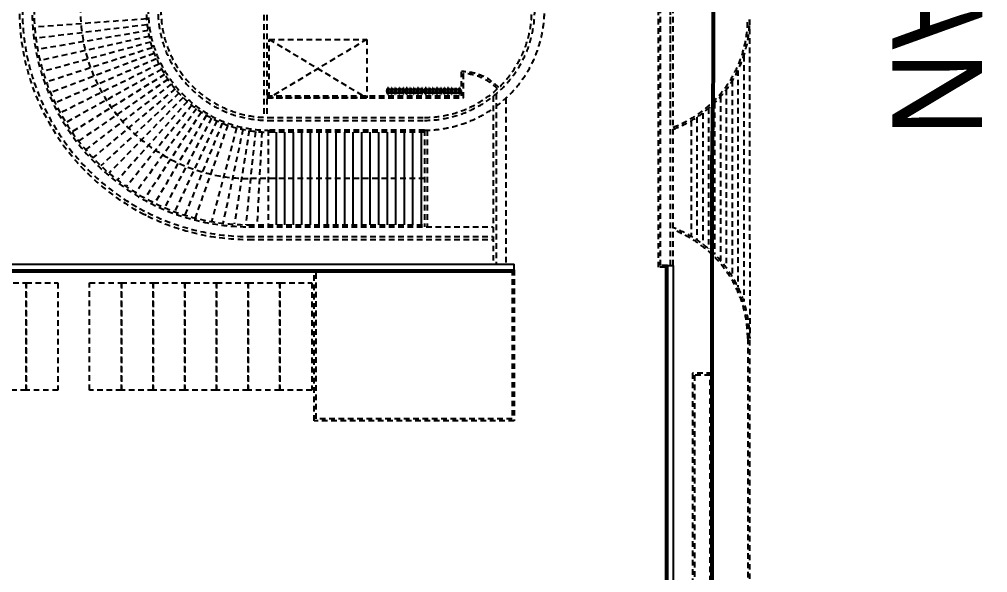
# Model space of a CAD drawing. Header units: millimetres. Extents: x -65167 to 413267, y -17142 to 66587.
# Drawn here: x 393812 to 395757, y 4453 to 5564 of the extents above; entities that cross this region are included whole.
import ezdxf
from ezdxf.enums import TextEntityAlignment as Align

# ---------------------------------------------------------------- set-up
doc = ezdxf.new("R2010")
doc.units = ezdxf.units.MM
doc.header["$LTSCALE"] = 75
doc.header["$MEASUREMENT"] = 0
doc.header["$PDSIZE"] = -10
doc.linetypes.add('-HID', pattern=[2.5, 1.5, -1])
doc.layers.get('0').update_dxf_attribs({"linetype": 'CONTINUOUS'})
for name, color, linetype in [('ELE2', 3, 'CONTINUOUS'), ('ELE9', 9, 'CONTINUOUS'), ('LAND-3', 9, 'CONTINUOUS'), ('TEXT', 3, 'CONTINUOUS'), ('트렌치', 9, 'CONTINUOUS')]:
    doc.layers.add(name, color=color, linetype=linetype)
doc.styles.add('나눔바른고딕', font='NanumBarunGothic.ttf')

# ---------------------------------------------------------------- blocks, each defined once
blk = doc.blocks.new('weee')
at = {"layer": 'ELE9', "linetype": '-HID', "ltscale": 0.1}
h = blk.add_hatch(dxfattribs=at)
h.set_pattern_fill('ANSI31', color=253, scale=137.2, angle=135)
h.set_pattern_definition([(180, (-711231.703, 39957.688), (-1e-15, -17.15), [])])
h.paths.add_polyline_path([(-5151, 48502.5), (-5151, 48816.1), (-5337.2, 48816.1), (-5337.2, 48502.5)])
at = {"layer": 'ELE2', "color": 253, "ltscale": 0.1}
for points in [[(-5069.6, 49304.1), (-5069.6, 49315.9), (-1925.8, 49315.9)], [(-5069.6, 49304.1), (-1925.8, 49304.1)], [(-1874.8, 47236.8), (-5072.1, 47236.8), (-5072.1, 48996.4)], [(-1874.8, 47248.5), (-5060.3, 47248.5), (-5060.3, 48996.4), (-5072.1, 48996.4)]]:
    blk.add_lwpolyline(points, dxfattribs=at)
at = {"layer": 'ELE9', "color": 253, "linetype": '-HID', "ltscale": 0.1}
for p, q in [((-5069.6, 49290.4), (-5582.2, 49290.4)), ((-5147.1, 48463.3), (-5147.1, 48954.2)), ((-5423.7, 48887), (-5423.7, 48888.5)), ((-5423.7, 48888.5), (-5416.2, 48888.5)), ((-5423.7, 48885.4), (-5423.7, 48886.5)), ((-5423.3, 48885.4), (-5423.3, 48886.5)), ((-5423.1, 48885.4), (-5423.1, 48886.5)), ((-5422.7, 48887), (-5422.7, 48887.5)), ((-5422.7, 48887.5), (-5417.2, 48887.5)), ((-5422.7, 48885.4), (-5422.7, 48886.5)), ((-5417.2, 48887), (-5417.2, 48887.5)), ((-5417.2, 48885.4), (-5417.2, 48886.5)), ((-5416.8, 48885.4), (-5416.8, 48886.5)), ((-5416.6, 48885.4), (-5416.6, 48886.5)), ((-5416.2, 48887), (-5416.2, 48888.5)), ((-5416.2, 48885.4), (-5416.2, 48886.5)), ((-5409.7, 48499.5), (-5409.7, 48890.5)), ((-5423.7, 48879.5), (-5423.7, 48884.9)), ((-5423.7, 48877.9), (-5423.7, 48879.1)), ((-5423.7, 48872), (-5423.7, 48877.5)), ((-5423.7, 48870.4), (-5423.7, 48871.6)), ((-5423.7, 48864.5), (-5423.7, 48870)), ((-5423.3, 48877.9), (-5423.3, 48879.1)), ((-5423.3, 48870.4), (-5423.3, 48871.6)), ((-5423.1, 48877.9), (-5423.1, 48879.1)), ((-5423.1, 48870.4), (-5423.1, 48871.6)), ((-5422.7, 48879.5), (-5422.7, 48884.9)), ((-5422.7, 48877.9), (-5422.7, 48879.1)), ((-5422.7, 48872), (-5422.7, 48877.5)), ((-5422.7, 48870.4), (-5422.7, 48871.6)), ((-5422.7, 48864.5), (-5422.7, 48870)), ((-5417.2, 48879.5), (-5417.2, 48884.9)), ((-5417.2, 48877.9), (-5417.2, 48879.1)), ((-5417.2, 48872), (-5417.2, 48877.5)), ((-5417.2, 48870.4), (-5417.2, 48871.6)), ((-5417.2, 48864.5), (-5417.2, 48870)), ((-5416.8, 48877.9), (-5416.8, 48879.1)), ((-5416.8, 48870.4), (-5416.8, 48871.6)), ((-5416.6, 48877.9), (-5416.6, 48879.1)), ((-5416.6, 48870.4), (-5416.6, 48871.6)), ((-5416.2, 48879.5), (-5416.2, 48884.9)), ((-5416.2, 48877.9), (-5416.2, 48879.1)), ((-5416.2, 48872), (-5416.2, 48877.5)), ((-5416.2, 48870.4), (-5416.2, 48871.6)), ((-5416.2, 48864.5), (-5416.2, 48870)), ((-5423.7, 48857), (-5423.7, 48862.5)), ((-5423.7, 48855.4), (-5423.7, 48856.6)), ((-5423.7, 48855), (-5423.7, 48853.5)), ((-5423.7, 48853.5), (-5416.2, 48853.5)), ((-5423.7, 48849.6), (-5423.7, 48851.1)), ((-5423.7, 48851.1), (-5416.2, 48851.1)), ((-5423.7, 48848), (-5423.7, 48849.1)), ((-5423.7, 48842.1), (-5423.7, 48847.5)), ((-5423.3, 48862.9), (-5423.3, 48864.1)), ((-5423.3, 48855.4), (-5423.3, 48856.6)), ((-5423.3, 48848), (-5423.3, 48849.1)), ((-5423.1, 48862.9), (-5423.1, 48864.1)), ((-5423.1, 48855.4), (-5423.1, 48856.6)), ((-5423.1, 48848), (-5423.1, 48849.1)), ((-5422.7, 48857), (-5422.7, 48862.5)), ((-5422.7, 48855.4), (-5422.7, 48856.6)), ((-5422.7, 48855), (-5422.7, 48854.5)), ((-5422.7, 48854.5), (-5417.2, 48854.5)), ((-5422.7, 48849.6), (-5422.7, 48850.1)), ((-5422.7, 48850.1), (-5417.2, 48850.1)), ((-5422.7, 48848), (-5422.7, 48849.1)), ((-5422.7, 48842.1), (-5422.7, 48847.5)), ((-5417.2, 48862.9), (-5417.2, 48864.1)), ((-5417.2, 48857), (-5417.2, 48862.5)), ((-5417.2, 48855.4), (-5417.2, 48856.6)), ((-5417.2, 48855), (-5417.2, 48854.5)), ((-5417.2, 48849.6), (-5417.2, 48850.1)), ((-5417.2, 48848), (-5417.2, 48849.1)), ((-5417.2, 48842.1), (-5417.2, 48847.5)), ((-5416.8, 48862.9), (-5416.8, 48864.1)), ((-5416.8, 48855.4), (-5416.8, 48856.6)), ((-5416.8, 48848), (-5416.8, 48849.1)), ((-5416.6, 48862.9), (-5416.6, 48864.1)), ((-5416.6, 48855.4), (-5416.6, 48856.6)), ((-5416.6, 48848), (-5416.6, 48849.1)), ((-5416.2, 48862.9), (-5416.2, 48864.1)), ((-5416.2, 48857), (-5416.2, 48862.5)), ((-5416.2, 48855.4), (-5416.2, 48856.6)), ((-5416.2, 48855), (-5416.2, 48853.5)), ((-5416.2, 48849.6), (-5416.2, 48851.1)), ((-5416.2, 48848), (-5416.2, 48849.1)), ((-5416.2, 48842.1), (-5416.2, 48847.5)), ((-5423.7, 48840.5), (-5423.7, 48841.6)), ((-5423.7, 48834.6), (-5423.7, 48840)), ((-5423.7, 48833), (-5423.7, 48834.2)), ((-5423.7, 48827.1), (-5423.7, 48832.5)), ((-5423.3, 48840.5), (-5423.3, 48841.6)), ((-5423.3, 48833), (-5423.3, 48834.2)), ((-5423.1, 48840.5), (-5423.1, 48841.6)), ((-5423.1, 48833), (-5423.1, 48834.2)), ((-5422.7, 48840.5), (-5422.7, 48841.6)), ((-5422.7, 48834.6), (-5422.7, 48840)), ((-5422.7, 48833), (-5422.7, 48834.2)), ((-5422.7, 48827.1), (-5422.7, 48832.5)), ((-5417.2, 48840.5), (-5417.2, 48841.6)), ((-5417.2, 48834.6), (-5417.2, 48840)), ((-5417.2, 48833), (-5417.2, 48834.2)), ((-5417.2, 48827.1), (-5417.2, 48832.5)), ((-5416.8, 48840.5), (-5416.8, 48841.6)), ((-5416.8, 48833), (-5416.8, 48834.2)), ((-5416.6, 48840.5), (-5416.6, 48841.6)), ((-5416.6, 48833), (-5416.6, 48834.2)), ((-5416.2, 48840.5), (-5416.2, 48841.6)), ((-5416.2, 48834.6), (-5416.2, 48840)), ((-5416.2, 48833), (-5416.2, 48834.2)), ((-5416.2, 48827.1), (-5416.2, 48832.5)), ((-5423.7, 48819.6), (-5423.7, 48825)), ((-5423.7, 48818), (-5423.7, 48819.2)), ((-5423.7, 48817.6), (-5423.7, 48816)), ((-5423.7, 48816), (-5416.2, 48816)), ((-5423.7, 48811.4), (-5423.7, 48812.9)), ((-5423.7, 48812.9), (-5416.2, 48812.9)), ((-5423.7, 48809.8), (-5423.7, 48810.9)), ((-5423.7, 48803.9), (-5423.7, 48809.3)), ((-5423.3, 48825.5), (-5423.3, 48826.7)), ((-5423.3, 48818), (-5423.3, 48819.2)), ((-5423.3, 48809.8), (-5423.3, 48810.9)), ((-5423.1, 48825.5), (-5423.1, 48826.7)), ((-5423.1, 48818), (-5423.1, 48819.2)), ((-5423.1, 48809.8), (-5423.1, 48810.9)), ((-5422.7, 48819.6), (-5422.7, 48825)), ((-5422.7, 48818), (-5422.7, 48819.2)), ((-5422.7, 48817.6), (-5422.7, 48817)), ((-5422.7, 48817), (-5417.2, 48817)), ((-5422.7, 48811.4), (-5422.7, 48811.9)), ((-5422.7, 48811.9), (-5417.2, 48811.9)), ((-5422.7, 48809.8), (-5422.7, 48810.9)), ((-5422.7, 48803.9), (-5422.7, 48809.3)), ((-5417.2, 48825.5), (-5417.2, 48826.7)), ((-5417.2, 48819.6), (-5417.2, 48825)), ((-5417.2, 48818), (-5417.2, 48819.2)), ((-5417.2, 48817.6), (-5417.2, 48817)), ((-5417.2, 48811.4), (-5417.2, 48811.9)), ((-5417.2, 48809.8), (-5417.2, 48810.9)), ((-5417.2, 48803.9), (-5417.2, 48809.3)), ((-5416.8, 48825.5), (-5416.8, 48826.7)), ((-5416.8, 48818), (-5416.8, 48819.2)), ((-5416.8, 48809.8), (-5416.8, 48810.9)), ((-5416.6, 48825.5), (-5416.6, 48826.7)), ((-5416.6, 48818), (-5416.6, 48819.2)), ((-5416.6, 48809.8), (-5416.6, 48810.9)), ((-5416.2, 48825.5), (-5416.2, 48826.7)), ((-5416.2, 48819.6), (-5416.2, 48825)), ((-5416.2, 48818), (-5416.2, 48819.2)), ((-5416.2, 48817.6), (-5416.2, 48816)), ((-5416.2, 48811.4), (-5416.2, 48812.9)), ((-5416.2, 48809.8), (-5416.2, 48810.9)), ((-5416.2, 48803.9), (-5416.2, 48809.3)), ((-5341.1, 48816.1), (-5341.1, 48502.5)), ((-5337.2, 48816.1), (-5337.2, 48502.5)), ((-5151, 48463.3), (-5151, 48816.1)), ((-5423.7, 48802.3), (-5423.7, 48803.4)), ((-5423.7, 48796.4), (-5423.7, 48801.8)), ((-5423.7, 48794.8), (-5423.7, 48796)), ((-5423.7, 48788.9), (-5423.7, 48794.3)), ((-5423.3, 48802.3), (-5423.3, 48803.4)), ((-5423.3, 48794.8), (-5423.3, 48796)), ((-5423.1, 48802.3), (-5423.1, 48803.4)), ((-5423.1, 48794.8), (-5423.1, 48796)), ((-5422.7, 48802.3), (-5422.7, 48803.4)), ((-5422.7, 48796.4), (-5422.7, 48801.8)), ((-5422.7, 48794.8), (-5422.7, 48796)), ((-5422.7, 48788.9), (-5422.7, 48794.3)), ((-5417.2, 48802.3), (-5417.2, 48803.4)), ((-5417.2, 48796.4), (-5417.2, 48801.8)), ((-5417.2, 48794.8), (-5417.2, 48796)), ((-5417.2, 48788.9), (-5417.2, 48794.3)), ((-5416.8, 48802.3), (-5416.8, 48803.4)), ((-5416.8, 48794.8), (-5416.8, 48796)), ((-5416.6, 48802.3), (-5416.6, 48803.4)), ((-5416.6, 48794.8), (-5416.6, 48796)), ((-5416.2, 48802.3), (-5416.2, 48803.4)), ((-5416.2, 48796.4), (-5416.2, 48801.8)), ((-5416.2, 48794.8), (-5416.2, 48796)), ((-5416.2, 48788.9), (-5416.2, 48794.3)), ((-5423.7, 48781.4), (-5423.7, 48786.8)), ((-5423.7, 48779.8), (-5423.7, 48781)), ((-5423.7, 48779.4), (-5423.7, 48777.8)), ((-5423.7, 48777.8), (-5416.2, 48777.8)), ((-5423.7, 48773.9), (-5423.7, 48775.4)), ((-5423.7, 48775.4), (-5416.2, 48775.4)), ((-5423.7, 48772.3), (-5423.7, 48773.5)), ((-5423.7, 48766.5), (-5423.7, 48771.9)), ((-5423.3, 48787.3), (-5423.3, 48788.5)), ((-5423.3, 48779.8), (-5423.3, 48781)), ((-5423.3, 48772.3), (-5423.3, 48773.5)), ((-5423.1, 48787.3), (-5423.1, 48788.5)), ((-5423.1, 48779.8), (-5423.1, 48781)), ((-5423.1, 48772.3), (-5423.1, 48773.5)), ((-5422.7, 48781.4), (-5422.7, 48786.8)), ((-5422.7, 48779.8), (-5422.7, 48781)), ((-5422.7, 48779.4), (-5422.7, 48778.8)), ((-5422.7, 48778.8), (-5417.2, 48778.8)), ((-5422.7, 48773.9), (-5422.7, 48774.5)), ((-5422.7, 48774.5), (-5417.2, 48774.5)), ((-5422.7, 48772.3), (-5422.7, 48773.5)), ((-5422.7, 48766.5), (-5422.7, 48771.9)), ((-5417.2, 48787.3), (-5417.2, 48788.5)), ((-5417.2, 48781.4), (-5417.2, 48786.8)), ((-5417.2, 48779.8), (-5417.2, 48781)), ((-5417.2, 48779.4), (-5417.2, 48778.8)), ((-5417.2, 48773.9), (-5417.2, 48774.5)), ((-5417.2, 48772.3), (-5417.2, 48773.5)), ((-5417.2, 48766.5), (-5417.2, 48771.9)), ((-5416.8, 48787.3), (-5416.8, 48788.5)), ((-5416.8, 48779.8), (-5416.8, 48781)), ((-5416.8, 48772.3), (-5416.8, 48773.5)), ((-5416.6, 48787.3), (-5416.6, 48788.5)), ((-5416.6, 48779.8), (-5416.6, 48781)), ((-5416.6, 48772.3), (-5416.6, 48773.5)), ((-5416.2, 48787.3), (-5416.2, 48788.5)), ((-5416.2, 48781.4), (-5416.2, 48786.8)), ((-5416.2, 48779.8), (-5416.2, 48781)), ((-5416.2, 48779.4), (-5416.2, 48777.8)), ((-5416.2, 48773.9), (-5416.2, 48775.4)), ((-5416.2, 48772.3), (-5416.2, 48773.5)), ((-5416.2, 48766.5), (-5416.2, 48771.9)), ((-5423.7, 48764.8), (-5423.7, 48766)), ((-5423.7, 48759), (-5423.7, 48764.4)), ((-5423.7, 48757.4), (-5423.7, 48758.5)), ((-5423.7, 48751.5), (-5423.7, 48756.9)), ((-5423.3, 48764.8), (-5423.3, 48766)), ((-5423.3, 48757.3), (-5423.3, 48758.5)), ((-5423.3, 48749.9), (-5423.3, 48751)), ((-5423.1, 48764.8), (-5423.1, 48766)), ((-5423.1, 48757.3), (-5423.1, 48758.5)), ((-5423.1, 48749.9), (-5423.1, 48751)), ((-5422.7, 48764.8), (-5422.7, 48766)), ((-5422.7, 48759), (-5422.7, 48764.4)), ((-5422.7, 48757.4), (-5422.7, 48758.5)), ((-5422.7, 48751.5), (-5422.7, 48756.9)), ((-5417.2, 48764.8), (-5417.2, 48766)), ((-5417.2, 48759), (-5417.2, 48764.4)), ((-5417.2, 48757.4), (-5417.2, 48758.5)), ((-5417.2, 48751.5), (-5417.2, 48756.9)), ((-5417.2, 48749.9), (-5417.2, 48751)), ((-5416.8, 48764.8), (-5416.8, 48766)), ((-5416.8, 48757.3), (-5416.8, 48758.5)), ((-5416.8, 48749.9), (-5416.8, 48751)), ((-5416.6, 48764.8), (-5416.6, 48766)), ((-5416.6, 48757.3), (-5416.6, 48758.5)), ((-5416.6, 48749.9), (-5416.6, 48751)), ((-5416.2, 48764.8), (-5416.2, 48766)), ((-5416.2, 48759), (-5416.2, 48764.4)), ((-5416.2, 48757.4), (-5416.2, 48758.5)), ((-5416.2, 48751.5), (-5416.2, 48756.9)), ((-5416.2, 48749.9), (-5416.2, 48751)), ((-5423.7, 48744), (-5423.7, 48749.4)), ((-5423.7, 48742.4), (-5423.7, 48743.5)), ((-5423.7, 48741.9), (-5423.7, 48740.4)), ((-5423.7, 48740.4), (-5416.2, 48740.4)), ((-5423.3, 48742.4), (-5423.3, 48743.5)), ((-5423.1, 48742.4), (-5423.1, 48743.5)), ((-5422.7, 48744), (-5422.7, 48749.4)), ((-5422.7, 48742.4), (-5422.7, 48743.5)), ((-5422.7, 48741.9), (-5422.7, 48741.4)), ((-5422.7, 48741.4), (-5417.2, 48741.4)), ((-5417.2, 48744), (-5417.2, 48749.4)), ((-5417.2, 48742.4), (-5417.2, 48743.5)), ((-5417.2, 48741.9), (-5417.2, 48741.4)), ((-5416.8, 48742.4), (-5416.8, 48743.5)), ((-5416.6, 48742.4), (-5416.6, 48743.5)), ((-5416.2, 48744), (-5416.2, 48749.4)), ((-5416.2, 48742.4), (-5416.2, 48743.5)), ((-5416.2, 48741.9), (-5416.2, 48740.4))]:
    blk.add_line(p, q, dxfattribs=at)
for points in [[(-5563.5, 49469.2), (-4922.7, 49469.3)], [(-5490.2, 49457.5), (-4996.7, 49457.5)], [(-5461.1, 49445.7), (-5026, 49445.7)], [(-5439.7, 49434), (-5047.5, 49434)], [(-5422.5, 49422.2), (-5064.8, 49422.2)], [(-5408, 49410.5), (-5079.4, 49410.5)], [(-5395.6, 49398.7), (-5091.9, 49398.7)], [(-5384.9, 49386.9), (-5102.7, 49386.9)], [(-5375.4, 49375.2), (-5112.3, 49375.2)], [(-5367.2, 49363.4), (-5120.6, 49363.4)], [(-5359.9, 49351.6), (-5128, 49351.7)], [(-5069.6, 49310), (-5582.2, 49310)], [(-5065.7, 49300.2), (-5065.7, 49286.5), (-5582.2, 49286.5)], [(-5069.6, 49304.1), (-5069.6, 49290.4)], [(-5060.3, 48996.4), (-4757.5, 48996.4), (-4757.5, 48594.6), (-5057.9, 48594.6)], [(-5060.3, 48992.5), (-4761.4, 48992.5), (-4761.4, 48598.5), (-5057.9, 48598.5)], [(-5405.2, 48979.7), (-5072.1, 48979.7)], [(-5414, 48960.1), (-5072.1, 48960.1)], [(-5409.1, 48954.2), (-5072.1, 48954.2)], [(-5409.7, 48890.5), (-5458.7, 48890.5)], [(-5405.8, 48894.5), (-5454.7, 48894.5)], [(-5405.8, 48499.5), (-5405.8, 48894.5)], [(-5341.1, 48821.9), (-5147.1, 48821.9)], [(-5341.1, 48816.1), (-5147.1, 48816.1)], [(-5523.4, 48504.4), (-5405.8, 48700.4)], [(-5523.4, 48700.4), (-5405.8, 48504.4)], [(-5797.8, 48499.5), (-5366.6, 48499.5)], [(-5341.1, 48502.5), (-5147.1, 48502.5)], [(-5797.8, 48493.6), (-5366.8, 48493.6)], [(-5337.5, 48489.6), (-5151, 48479.9)], [(-5340.2, 48464.1), (-5152, 48434.3)], [(-5338.5, 48476.8), (-5151, 48457.1)], [(-5345.5, 48439), (-5157.5, 48388.7)], [(-5342.5, 48451.5), (-5154.1, 48411.5)], [(-5351.1, 48421.1), (-5164.7, 48355.5)], [(-5355.3, 48410.1), (-5170.5, 48334.9)], [(-5365.2, 48388.6), (-5185.5, 48294.2)], [(-5360, 48399.2), (-5177.5, 48314.4)], [(-5377.2, 48368.2), (-5204.6, 48255.1)], [(-5371, 48378.2), (-5194.5, 48274.4)], [(-5391.2, 48349), (-5227.7, 48217.8)], [(-5384, 48358.4), (-5215.6, 48236.1)], [(-5415.3, 48323), (-5269.5, 48166.3)], [(-5406.9, 48331.3), (-5254.7, 48182.8)], [(-5398.8, 48340), (-5240.7, 48199.9)], [(-5433.4, 48307.8), (-5301.9, 48135.6)], [(-5424.2, 48315.2), (-5285.3, 48150.5)], [(-5463.1, 48288.3), (-5356.2, 48096)], [(-5452.9, 48294.3), (-5337.4, 48108.3)], [(-5443, 48300.8), (-5319.2, 48121.5)], [(-5517.8, 48266.1), (-5459, 48050)], [(-5506.5, 48269.4), (-5437.5, 48057.1)], [(-5495.3, 48273.4), (-5416.4, 48065.2)], [(-5484.3, 48277.8), (-5395.7, 48074.4)], [(-5473.6, 48282.8), (-5375.7, 48084.7)], [(-5564.4, 48258.1), (-5548.1, 48033.4)], [(-5552.7, 48259.2), (-5525.5, 48035.8)], [(-5540.9, 48260.9), (-5503.1, 48039.4)], [(-5529.3, 48263.2), (-5480.9, 48044.1)]]:
    blk.add_lwpolyline(points, dxfattribs=at)
for points in [[(-5563.5, 49469.2), (-5563.5, 49469.2, -0.313556), (-5343.1, 49315.9)], [(-5563.5, 49465.3, -0.311828), (-5347.2, 49315.9, -0.311828)], [(-5069.6, 49315.9), (-5582.2, 49315.9, 0.414214), (-6042.8, 48855.3), (-6042.8, 48463.3, 1), (-5121.6, 48463.3), (-5121.6, 48954.2)], [(-5366.6, 49310), (-5582.2, 49310, 0.414214), (-6036.9, 48855.3), (-6036.9, 48463.3, 1), (-5127.5, 48463.3), (-5127.5, 48954.2)], [(-5244.1, 48816.1), (-5244.1, 48463.3, -1), (-5920.3, 48463.3), (-5920.3, 48835.7, -0.414214), (-5582.2, 49173.8)], [(-5803.7, 48502.5, 1), (-5360.7, 48502.5), (-5360.7, 48816.1, 1), (-5803.7, 48816.1), (-5803.7, 48502.5)], [(-5797.8, 48502.5, 1), (-5366.6, 48502.5), (-5366.6, 48816.1, 1), (-5797.8, 48816.1), (-5797.8, 48502.5)], [(-5458.7, 48890.5, -0.204235), (-5426.8, 48965.5, -0.204235)], [(-5454.7, 48894.5, -0.193955), (-5424.1, 48962.6, -0.193955)], [(-5422.8, 48887, 0.259476), (-5423.2, 48887.2, 0.259476), (-5423.5, 48887, 1)], [(-5423.5, 48886.5, 0.179535), (-5423.3, 48886.4, 1)], [(-5423.1, 48886.4, 0.179535), (-5422.8, 48886.5, 0.259476)], [(-5417.1, 48887, -0.259476), (-5416.7, 48887.2, -0.259476), (-5416.4, 48887, -1)], [(-5416.8, 48886.4, -0.179535), (-5417.1, 48886.5, -0.259476)], [(-5416.4, 48886.5, -0.179535), (-5416.6, 48886.4, -1)], [(-5423.3, 48885.6, 0.179535), (-5423.5, 48885.4, 1)], [(-5423.5, 48884.9, 0.556415), (-5422.8, 48884.9, 1)], [(-5422.8, 48879.5, 0.259476), (-5423.2, 48879.7, 0.259476), (-5423.5, 48879.5, 1)], [(-5423.5, 48879.1, 0.179535), (-5423.3, 48878.9, 1)], [(-5423.3, 48878.1, 0.179535), (-5423.5, 48877.9, 1)], [(-5423.5, 48877.5, 0.556415), (-5422.8, 48877.5, 1)], [(-5422.8, 48872, 0.259476), (-5423.2, 48872.2, 0.259476), (-5423.5, 48872, 1)], [(-5423.5, 48871.6, 0.179535), (-5423.3, 48871.4, 1)], [(-5423.3, 48870.6, 0.179535), (-5423.5, 48870.4, 1)], [(-5423.5, 48870, 0.556415), (-5422.8, 48870, 1)], [(-5422.8, 48885.4, 0.179535), (-5423.1, 48885.6, 0.259476)], [(-5423.1, 48878.9, 0.179535), (-5422.8, 48879.1, 0.259476)], [(-5422.8, 48877.9, 0.179535), (-5423.1, 48878.1, 0.259476)], [(-5423.1, 48871.4, 0.179535), (-5422.8, 48871.6, 0.259476)], [(-5422.8, 48870.4, 0.179535), (-5423.1, 48870.6, 0.259476)], [(-5417.1, 48885.4, -0.179535), (-5416.8, 48885.6, -0.259476)], [(-5416.4, 48884.9, -0.556415), (-5417.1, 48884.9, -1)], [(-5417.1, 48879.5, -0.259476), (-5416.7, 48879.7, -0.259476), (-5416.4, 48879.5, -1)], [(-5416.8, 48878.9, -0.179535), (-5417.1, 48879.1, -0.259476)], [(-5417.1, 48877.9, -0.179535), (-5416.8, 48878.1, -0.259476)], [(-5416.4, 48877.5, -0.556415), (-5417.1, 48877.5, -1)], [(-5417.1, 48872, -0.259476), (-5416.7, 48872.2, -0.259476), (-5416.4, 48872, -1)], [(-5416.8, 48871.4, -0.179535), (-5417.1, 48871.6, -0.259476)], [(-5417.1, 48870.4, -0.179535), (-5416.8, 48870.6, -0.259476)], [(-5416.4, 48870, -0.556415), (-5417.1, 48870, -1)], [(-5416.6, 48885.6, -0.179535), (-5416.4, 48885.4, -1)], [(-5416.4, 48879.1, -0.179535), (-5416.6, 48878.9, -1)], [(-5416.6, 48878.1, -0.179535), (-5416.4, 48877.9, -1)], [(-5416.4, 48871.6, -0.179535), (-5416.6, 48871.4, -1)], [(-5416.6, 48870.6, -0.179535), (-5416.4, 48870.4, -1)], [(-5422.8, 48864.5, 0.259476), (-5423.2, 48864.7, 0.259476), (-5423.5, 48864.5, 1)], [(-5423.5, 48864.1, 0.179535), (-5423.3, 48863.9, 1)], [(-5423.3, 48863.1, 0.179535), (-5423.5, 48862.9, 1)], [(-5423.5, 48862.5, 0.556415), (-5422.8, 48862.5, 1)], [(-5422.8, 48857, 0.259476), (-5423.2, 48857.2, 0.259476), (-5423.5, 48857, 1)], [(-5423.5, 48856.6, 0.179535), (-5423.3, 48856.4, 1)], [(-5423.3, 48855.6, 0.179535), (-5423.5, 48855.4, 1)], [(-5423.5, 48855, 0.556415), (-5422.8, 48855, 1)], [(-5422.8, 48849.6, 0.259476), (-5423.2, 48849.7, 0.259476), (-5423.5, 48849.6, 1)], [(-5423.5, 48849.1, 0.179535), (-5423.3, 48848.9, 1)], [(-5423.3, 48848.1, 0.179535), (-5423.5, 48848, 1)], [(-5423.5, 48847.5, 0.556415), (-5422.8, 48847.5, 1)], [(-5423.1, 48863.9, 0.179535), (-5422.8, 48864.1, 0.259476)], [(-5422.8, 48862.9, 0.179535), (-5423.1, 48863.1, 0.259476)], [(-5423.1, 48856.4, 0.179535), (-5422.8, 48856.6, 0.259476)], [(-5422.8, 48855.4, 0.179535), (-5423.1, 48855.6, 0.259476)], [(-5423.1, 48848.9, 0.179535), (-5422.8, 48849.1, 0.259476)], [(-5422.8, 48848, 0.179535), (-5423.1, 48848.1, 0.259476)], [(-5417.1, 48864.5, -0.259476), (-5416.7, 48864.7, -0.259476), (-5416.4, 48864.5, -1)], [(-5416.8, 48863.9, -0.179535), (-5417.1, 48864.1, -0.259476)], [(-5417.1, 48862.9, -0.179535), (-5416.8, 48863.1, -0.259476)], [(-5416.4, 48862.5, -0.556415), (-5417.1, 48862.5, -1)], [(-5417.1, 48857, -0.259476), (-5416.7, 48857.2, -0.259476), (-5416.4, 48857, -1)], [(-5416.8, 48856.4, -0.179535), (-5417.1, 48856.6, -0.259476)], [(-5417.1, 48855.4, -0.179535), (-5416.8, 48855.6, -0.259476)], [(-5416.4, 48855, -0.556415), (-5417.1, 48855, -1)], [(-5417.1, 48849.6, -0.259476), (-5416.7, 48849.7, -0.259476), (-5416.4, 48849.6, -1)], [(-5416.8, 48848.9, -0.179535), (-5417.1, 48849.1, -0.259476)], [(-5417.1, 48848, -0.179535), (-5416.8, 48848.1, -0.259476)], [(-5416.4, 48847.5, -0.556415), (-5417.1, 48847.5, -1)], [(-5416.4, 48864.1, -0.179535), (-5416.6, 48863.9, -1)], [(-5416.6, 48863.1, -0.179535), (-5416.4, 48862.9, -1)], [(-5416.4, 48856.6, -0.179535), (-5416.6, 48856.4, -1)], [(-5416.6, 48855.6, -0.179535), (-5416.4, 48855.4, -1)], [(-5416.4, 48849.1, -0.179535), (-5416.6, 48848.9, -1)], [(-5416.6, 48848.1, -0.179535), (-5416.4, 48848, -1)], [(-5422.8, 48842.1, 0.259476), (-5423.2, 48842.3, 0.259476), (-5423.5, 48842.1, 1)], [(-5423.5, 48841.6, 0.179535), (-5423.3, 48841.5, 1)], [(-5423.3, 48840.6, 0.179535), (-5423.5, 48840.5, 1)], [(-5423.5, 48840, 0.556415), (-5422.8, 48840, 1)], [(-5422.8, 48834.6, 0.259476), (-5423.2, 48834.8, 0.259476), (-5423.5, 48834.6, 1)], [(-5423.5, 48834.1, 0.179535), (-5423.3, 48834, 1)], [(-5423.3, 48833.2, 0.179535), (-5423.5, 48833, 1)], [(-5423.5, 48832.5, 0.556415), (-5422.8, 48832.5, 1)], [(-5423.1, 48841.5, 0.179535), (-5422.8, 48841.6, 0.259476)], [(-5422.8, 48840.5, 0.179535), (-5423.1, 48840.6, 0.259476)], [(-5423.1, 48834, 0.179535), (-5422.8, 48834.1, 0.259476)], [(-5422.8, 48833, 0.179535), (-5423.1, 48833.2, 0.259476)], [(-5417.1, 48842.1, -0.259476), (-5416.7, 48842.3, -0.259476), (-5416.4, 48842.1, -1)], [(-5416.8, 48841.5, -0.179535), (-5417.1, 48841.6, -0.259476)], [(-5417.1, 48840.5, -0.179535), (-5416.8, 48840.6, -0.259476)], [(-5416.4, 48840, -0.556415), (-5417.1, 48840, -1)], [(-5417.1, 48834.6, -0.259476), (-5416.7, 48834.8, -0.259476), (-5416.4, 48834.6, -1)], [(-5416.8, 48834, -0.179535), (-5417.1, 48834.1, -0.259476)], [(-5417.1, 48833, -0.179535), (-5416.8, 48833.2, -0.259476)], [(-5416.4, 48832.5, -0.556415), (-5417.1, 48832.5, -1)], [(-5416.4, 48841.6, -0.179535), (-5416.6, 48841.5, -1)], [(-5416.6, 48840.6, -0.179535), (-5416.4, 48840.5, -1)], [(-5416.4, 48834.1, -0.179535), (-5416.6, 48834, -1)], [(-5416.6, 48833.2, -0.179535), (-5416.4, 48833, -1)], [(-5422.8, 48827.1, 0.259476), (-5423.2, 48827.3, 0.259476), (-5423.5, 48827.1, 1)], [(-5423.5, 48826.6, 0.179535), (-5423.3, 48826.5, 1)], [(-5423.3, 48825.7, 0.179535), (-5423.5, 48825.5, 1)], [(-5423.5, 48825, 0.556415), (-5422.8, 48825, 1)], [(-5422.8, 48819.6, 0.259476), (-5423.2, 48819.8, 0.259476), (-5423.5, 48819.6, 1)], [(-5423.5, 48819.2, 0.179535), (-5423.3, 48819, 1)], [(-5423.3, 48818.2, 0.179535), (-5423.5, 48818, 1)], [(-5423.5, 48817.6, 0.556415), (-5422.8, 48817.6, 1)], [(-5422.8, 48811.4, 0.259476), (-5423.2, 48811.6, 0.259476), (-5423.5, 48811.4, 1)], [(-5423.5, 48810.9, 0.179535), (-5423.3, 48810.7, 1)], [(-5423.3, 48809.9, 0.179535), (-5423.5, 48809.8, 1)], [(-5423.5, 48809.3, 0.556415), (-5422.8, 48809.3, 1)], [(-5423.1, 48826.5, 0.179535), (-5422.8, 48826.6, 0.259476)], [(-5422.8, 48825.5, 0.179535), (-5423.1, 48825.7, 0.259476)], [(-5423.1, 48819, 0.179535), (-5422.8, 48819.2, 0.259476)], [(-5422.8, 48818, 0.179535), (-5423.1, 48818.2, 0.259476)], [(-5423.1, 48810.7, 0.179535), (-5422.8, 48810.9, 0.259476)], [(-5422.8, 48809.8, 0.179535), (-5423.1, 48809.9, 0.259476)], [(-5417.1, 48827.1, -0.259476), (-5416.7, 48827.3, -0.259476), (-5416.4, 48827.1, -1)], [(-5416.8, 48826.5, -0.179535), (-5417.1, 48826.6, -0.259476)], [(-5417.1, 48825.5, -0.179535), (-5416.8, 48825.7, -0.259476)], [(-5416.4, 48825, -0.556415), (-5417.1, 48825, -1)], [(-5417.1, 48819.6, -0.259476), (-5416.7, 48819.8, -0.259476), (-5416.4, 48819.6, -1)], [(-5416.8, 48819, -0.179535), (-5417.1, 48819.2, -0.259476)], [(-5417.1, 48818, -0.179535), (-5416.8, 48818.2, -0.259476)], [(-5416.4, 48817.6, -0.556415), (-5417.1, 48817.6, -1)], [(-5417.1, 48811.4, -0.259476), (-5416.7, 48811.6, -0.259476), (-5416.4, 48811.4, -1)], [(-5416.8, 48810.7, -0.179535), (-5417.1, 48810.9, -0.259476)], [(-5417.1, 48809.8, -0.179535), (-5416.8, 48809.9, -0.259476)], [(-5416.4, 48809.3, -0.556415), (-5417.1, 48809.3, -1)], [(-5416.4, 48826.6, -0.179535), (-5416.6, 48826.5, -1)], [(-5416.6, 48825.7, -0.179535), (-5416.4, 48825.5, -1)], [(-5416.4, 48819.2, -0.179535), (-5416.6, 48819, -1)], [(-5416.6, 48818.2, -0.179535), (-5416.4, 48818, -1)], [(-5416.4, 48810.9, -0.179535), (-5416.6, 48810.7, -1)], [(-5416.6, 48809.9, -0.179535), (-5416.4, 48809.8, -1)], [(-5422.8, 48803.9, 0.259476), (-5423.2, 48804.1, 0.259476), (-5423.5, 48803.9, 1)], [(-5423.5, 48803.4, 0.179535), (-5423.3, 48803.3, 1)], [(-5423.3, 48802.4, 0.179535), (-5423.5, 48802.3, 1)], [(-5423.5, 48801.8, 0.556415), (-5422.8, 48801.8, 1)], [(-5422.8, 48796.4, 0.259476), (-5423.2, 48796.6, 0.259476), (-5423.5, 48796.4, 1)], [(-5423.5, 48795.9, 0.179535), (-5423.3, 48795.8, 1)], [(-5423.3, 48795, 0.179535), (-5423.5, 48794.8, 1)], [(-5423.5, 48794.3, 0.556415), (-5422.8, 48794.3, 1)], [(-5422.8, 48788.9, 0.259476), (-5423.2, 48789.1, 0.259476), (-5423.5, 48788.9, 1)], [(-5423.1, 48803.3, 0.179535), (-5422.8, 48803.4, 0.259476)], [(-5422.8, 48802.3, 0.179535), (-5423.1, 48802.4, 0.259476)], [(-5423.1, 48795.8, 0.179535), (-5422.8, 48795.9, 0.259476)], [(-5422.8, 48794.8, 0.179535), (-5423.1, 48795, 0.259476)], [(-5417.1, 48803.9, -0.259476), (-5416.7, 48804.1, -0.259476), (-5416.4, 48803.9, -1)], [(-5416.8, 48803.3, -0.179535), (-5417.1, 48803.4, -0.259476)], [(-5417.1, 48802.3, -0.179535), (-5416.8, 48802.4, -0.259476)], [(-5416.4, 48801.8, -0.556415), (-5417.1, 48801.8, -1)], [(-5417.1, 48796.4, -0.259476), (-5416.7, 48796.6, -0.259476), (-5416.4, 48796.4, -1)], [(-5416.8, 48795.8, -0.179535), (-5417.1, 48795.9, -0.259476)], [(-5417.1, 48794.8, -0.179535), (-5416.8, 48795, -0.259476)], [(-5416.4, 48794.3, -0.556415), (-5417.1, 48794.3, -1)], [(-5417.1, 48788.9, -0.259476), (-5416.7, 48789.1, -0.259476), (-5416.4, 48788.9, -1)], [(-5416.4, 48803.4, -0.179535), (-5416.6, 48803.3, -1)], [(-5416.6, 48802.4, -0.179535), (-5416.4, 48802.3, -1)], [(-5416.4, 48795.9, -0.179535), (-5416.6, 48795.8, -1)], [(-5416.6, 48795, -0.179535), (-5416.4, 48794.8, -1)], [(-5423.5, 48788.4, 0.179535), (-5423.3, 48788.3, 1)], [(-5423.3, 48787.5, 0.179535), (-5423.5, 48787.3, 1)], [(-5423.5, 48786.8, 0.556415), (-5422.8, 48786.8, 1)], [(-5422.8, 48781.4, 0.259476), (-5423.2, 48781.6, 0.259476), (-5423.5, 48781.4, 1)], [(-5423.5, 48781, 0.179535), (-5423.3, 48780.8, 1)], [(-5423.3, 48780, 0.179535), (-5423.5, 48779.8, 1)], [(-5423.5, 48779.4, 0.556415), (-5422.8, 48779.4, 1)], [(-5422.8, 48773.9, 0.259476), (-5423.2, 48774.1, 0.259476), (-5423.5, 48773.9, 1)], [(-5423.5, 48773.5, 0.179535), (-5423.3, 48773.3, 1)], [(-5423.3, 48772.5, 0.179535), (-5423.5, 48772.3, 1)], [(-5423.5, 48771.9, 0.556415), (-5422.8, 48771.9, 1)], [(-5423.1, 48788.3, 0.179535), (-5422.8, 48788.4, 0.259476)], [(-5422.8, 48787.3, 0.179535), (-5423.1, 48787.5, 0.259476)], [(-5423.1, 48780.8, 0.179535), (-5422.8, 48781, 0.259476)], [(-5422.8, 48779.8, 0.179535), (-5423.1, 48780, 0.259476)], [(-5423.1, 48773.3, 0.179535), (-5422.8, 48773.5, 0.259476)], [(-5422.8, 48772.3, 0.179535), (-5423.1, 48772.5, 0.259476)], [(-5416.8, 48788.3, -0.179535), (-5417.1, 48788.4, -0.259476)], [(-5417.1, 48787.3, -0.179535), (-5416.8, 48787.5, -0.259476)], [(-5416.4, 48786.8, -0.556415), (-5417.1, 48786.8, -1)], [(-5417.1, 48781.4, -0.259476), (-5416.7, 48781.6, -0.259476), (-5416.4, 48781.4, -1)], [(-5416.8, 48780.8, -0.179535), (-5417.1, 48781, -0.259476)], [(-5417.1, 48779.8, -0.179535), (-5416.8, 48780, -0.259476)], [(-5416.4, 48779.4, -0.556415), (-5417.1, 48779.4, -1)], [(-5417.1, 48773.9, -0.259476), (-5416.7, 48774.1, -0.259476), (-5416.4, 48773.9, -1)], [(-5416.8, 48773.3, -0.179535), (-5417.1, 48773.5, -0.259476)], [(-5417.1, 48772.3, -0.179535), (-5416.8, 48772.5, -0.259476)], [(-5416.4, 48771.9, -0.556415), (-5417.1, 48771.9, -1)], [(-5416.4, 48788.4, -0.179535), (-5416.6, 48788.3, -1)], [(-5416.6, 48787.5, -0.179535), (-5416.4, 48787.3, -1)], [(-5416.4, 48781, -0.179535), (-5416.6, 48780.8, -1)], [(-5416.6, 48780, -0.179535), (-5416.4, 48779.8, -1)], [(-5416.4, 48773.5, -0.179535), (-5416.6, 48773.3, -1)], [(-5416.6, 48772.5, -0.179535), (-5416.4, 48772.3, -1)], [(-5422.8, 48766.4, 0.259476), (-5423.2, 48766.6, 0.259476), (-5423.5, 48766.4, 1)], [(-5423.5, 48766, 0.179535), (-5423.3, 48765.8, 1)], [(-5423.3, 48765, 0.179535), (-5423.5, 48764.8, 1)], [(-5423.5, 48764.4, 0.556415), (-5422.8, 48764.4, 1)], [(-5422.8, 48759, 0.259476), (-5423.2, 48759.2, 0.259476), (-5423.5, 48759, 1)], [(-5423.5, 48758.5, 0.179535), (-5423.3, 48758.3, 1)], [(-5423.3, 48757.5, 0.179535), (-5423.5, 48757.4, 1)], [(-5423.5, 48756.9, 0.556415), (-5422.8, 48756.9, 1)], [(-5422.8, 48751.4, 0.259476), (-5423.2, 48751.6, 0.259476), (-5423.5, 48751.4, 1)], [(-5423.5, 48751, 0.179535), (-5423.3, 48750.8, 1)], [(-5423.3, 48750, 0.179535), (-5423.5, 48749.9, 1)], [(-5423.1, 48765.8, 0.179535), (-5422.8, 48766, 0.259476)], [(-5422.8, 48764.8, 0.179535), (-5423.1, 48765, 0.259476)], [(-5423.1, 48758.3, 0.179535), (-5422.8, 48758.5, 0.259476)], [(-5422.8, 48757.4, 0.179535), (-5423.1, 48757.5, 0.259476)], [(-5423.1, 48750.8, 0.179535), (-5422.8, 48751, 0.259476)], [(-5422.8, 48749.9, 0.179535), (-5423.1, 48750, 0.259476)], [(-5417.1, 48766.4, -0.259476), (-5416.7, 48766.6, -0.259476), (-5416.4, 48766.4, -1)], [(-5416.8, 48765.8, -0.179535), (-5417.1, 48766, -0.259476)], [(-5417.1, 48764.8, -0.179535), (-5416.8, 48765, -0.259476)], [(-5416.4, 48764.4, -0.556415), (-5417.1, 48764.4, -1)], [(-5417.1, 48759, -0.259476), (-5416.7, 48759.2, -0.259476), (-5416.4, 48759, -1)], [(-5416.8, 48758.3, -0.179535), (-5417.1, 48758.5, -0.259476)], [(-5417.1, 48757.4, -0.179535), (-5416.8, 48757.5, -0.259476)], [(-5416.4, 48756.9, -0.556415), (-5417.1, 48756.9, -1)], [(-5417.1, 48751.4, -0.259476), (-5416.7, 48751.6, -0.259476), (-5416.4, 48751.4, -1)], [(-5416.8, 48750.8, -0.179535), (-5417.1, 48751, -0.259476)], [(-5417.1, 48749.9, -0.179535), (-5416.8, 48750, -0.259476)], [(-5416.4, 48766, -0.179535), (-5416.6, 48765.8, -1)], [(-5416.6, 48765, -0.179535), (-5416.4, 48764.8, -1)], [(-5416.4, 48758.5, -0.179535), (-5416.6, 48758.3, -1)], [(-5416.6, 48757.5, -0.179535), (-5416.4, 48757.4, -1)], [(-5416.4, 48751, -0.179535), (-5416.6, 48750.8, -1)], [(-5416.6, 48750, -0.179535), (-5416.4, 48749.9, -1)], [(-5423.5, 48749.4, 0.556415), (-5422.8, 48749.4, 1)], [(-5422.8, 48744, 0.259476), (-5423.2, 48744.2, 0.259476), (-5423.5, 48744, 1)], [(-5423.5, 48743.5, 0.179535), (-5423.3, 48743.4, 1)], [(-5423.3, 48742.6, 0.179535), (-5423.5, 48742.4, 1)], [(-5423.5, 48741.9, 0.556415), (-5422.8, 48741.9, 1)], [(-5423.1, 48743.4, 0.179535), (-5422.8, 48743.5, 0.259476)], [(-5422.8, 48742.4, 0.179535), (-5423.1, 48742.6, 0.259476)], [(-5416.4, 48749.4, -0.556415), (-5417.1, 48749.4, -1)], [(-5417.1, 48744, -0.259476), (-5416.7, 48744.2, -0.259476), (-5416.4, 48744, -1)], [(-5416.8, 48743.4, -0.179535), (-5417.1, 48743.5, -0.259476)], [(-5417.1, 48742.4, -0.179535), (-5416.8, 48742.6, -0.259476)], [(-5416.4, 48741.9, -0.556415), (-5417.1, 48741.9, -1)], [(-5416.4, 48743.5, -0.179535), (-5416.6, 48743.4, -1)], [(-5416.6, 48742.6, -0.179535), (-5416.4, 48742.4, -1)]]:
    blk.add_lwpolyline(points, format="xyb", dxfattribs=at)
for points in [[(-5426.1, 48886.5, -1), (-5426.1, 48887), (-5413.8, 48887, -1), (-5413.8, 48886.5)], [(-5423.2, 48886.5, 1), (-5423.2, 48887, 1)], [(-5416.7, 48886.5, 1), (-5416.7, 48887, 1)], [(-5426.1, 48884.9, -1), (-5426.1, 48885.4), (-5413.8, 48885.4, -1), (-5413.8, 48884.9)], [(-5426.1, 48879.1, -1), (-5426.1, 48879.5), (-5413.8, 48879.5, -1), (-5413.8, 48879.1)], [(-5426.1, 48877.9), (-5413.8, 48877.9, -1), (-5413.8, 48877.5), (-5426.1, 48877.5, -1)], [(-5426.1, 48872), (-5413.8, 48872, -1), (-5413.8, 48871.6), (-5426.1, 48871.6, -1)], [(-5426.1, 48870, -1), (-5426.1, 48870.4), (-5413.8, 48870.4, -1), (-5413.8, 48870)], [(-5423.2, 48884.9, 1), (-5423.2, 48885.4, 1)], [(-5423.2, 48879.1, 1), (-5423.2, 48879.5, 1)], [(-5423.2, 48877.5, 1), (-5423.2, 48877.9, 1)], [(-5423.2, 48871.6, 1), (-5423.2, 48872, 1)], [(-5423.2, 48870, 1), (-5423.2, 48870.4, 1)], [(-5416.7, 48884.9, 1), (-5416.7, 48885.4, 1)], [(-5416.7, 48879.1, 1), (-5416.7, 48879.5, 1)], [(-5416.7, 48877.5, 1), (-5416.7, 48877.9, 1)], [(-5416.7, 48871.6, 1), (-5416.7, 48872, 1)], [(-5416.7, 48870, 1), (-5416.7, 48870.4, 1)], [(-5426.1, 48864.5), (-5413.8, 48864.5, -1), (-5413.8, 48864.1), (-5426.1, 48864.1, -1)], [(-5426.1, 48862.5, -1), (-5426.1, 48862.9), (-5413.8, 48862.9, -1), (-5413.8, 48862.5)], [(-5426.1, 48857), (-5413.8, 48857, -1), (-5413.8, 48856.6), (-5426.1, 48856.6, -1)], [(-5426.1, 48855, -1), (-5426.1, 48855.4), (-5413.8, 48855.4, -1), (-5413.8, 48855)], [(-5426.1, 48849.1, -1), (-5426.1, 48849.6), (-5413.8, 48849.6, -1), (-5413.8, 48849.1)], [(-5426.1, 48847.5, -1), (-5426.1, 48848), (-5413.8, 48848, -1), (-5413.8, 48847.5)], [(-5423.2, 48864.1, 1), (-5423.2, 48864.5, 1)], [(-5423.2, 48862.5, 1), (-5423.2, 48862.9, 1)], [(-5423.2, 48856.6, 1), (-5423.2, 48857, 1)], [(-5423.2, 48855, 1), (-5423.2, 48855.4, 1)], [(-5423.2, 48849.1, 1), (-5423.2, 48849.6, 1)], [(-5423.2, 48847.5, 1), (-5423.2, 48848, 1)], [(-5416.7, 48864.1, 1), (-5416.7, 48864.5, 1)], [(-5416.7, 48862.5, 1), (-5416.7, 48862.9, 1)], [(-5416.7, 48856.6, 1), (-5416.7, 48857, 1)], [(-5416.7, 48855, 1), (-5416.7, 48855.4, 1)], [(-5416.7, 48849.1, 1), (-5416.7, 48849.6, 1)], [(-5416.7, 48847.5, 1), (-5416.7, 48848, 1)], [(-5426.1, 48841.6, -1), (-5426.1, 48842.1), (-5413.8, 48842.1, -1), (-5413.8, 48841.6)], [(-5426.1, 48840.5), (-5413.8, 48840.5, -1), (-5413.8, 48840), (-5426.1, 48840, -1)], [(-5426.1, 48834.6), (-5413.8, 48834.6, -1), (-5413.8, 48834.2), (-5426.1, 48834.2, -1)], [(-5426.1, 48832.5, -1), (-5426.1, 48833), (-5413.8, 48833, -1), (-5413.8, 48832.5)], [(-5423.2, 48841.6, 1), (-5423.2, 48842.1, 1)], [(-5423.2, 48840, 1), (-5423.2, 48840.5, 1)], [(-5423.2, 48834.2, 1), (-5423.2, 48834.6, 1)], [(-5423.2, 48832.5, 1), (-5423.2, 48833, 1)], [(-5416.7, 48841.6, 1), (-5416.7, 48842.1, 1)], [(-5416.7, 48840, 1), (-5416.7, 48840.5, 1)], [(-5416.7, 48834.2, 1), (-5416.7, 48834.6, 1)], [(-5416.7, 48832.5, 1), (-5416.7, 48833, 1)], [(-5426.1, 48827.1), (-5413.8, 48827.1, -1), (-5413.8, 48826.7), (-5426.1, 48826.7, -1)], [(-5426.1, 48825, -1), (-5426.1, 48825.5), (-5413.8, 48825.5, -1), (-5413.8, 48825)], [(-5426.1, 48819.6), (-5413.8, 48819.6, -1), (-5413.8, 48819.2), (-5426.1, 48819.2, -1)], [(-5426.1, 48817.6, -1), (-5426.1, 48818), (-5413.8, 48818, -1), (-5413.8, 48817.6)], [(-5426.1, 48810.9, -1), (-5426.1, 48811.4), (-5413.8, 48811.4, -1), (-5413.8, 48810.9)], [(-5426.1, 48809.3, -1), (-5426.1, 48809.8), (-5413.8, 48809.8, -1), (-5413.8, 48809.3)], [(-5423.2, 48826.7, 1), (-5423.2, 48827.1, 1)], [(-5423.2, 48825, 1), (-5423.2, 48825.5, 1)], [(-5423.2, 48819.2, 1), (-5423.2, 48819.6, 1)], [(-5423.2, 48817.6, 1), (-5423.2, 48818, 1)], [(-5423.2, 48810.9, 1), (-5423.2, 48811.4, 1)], [(-5423.2, 48809.3, 1), (-5423.2, 48809.8, 1)], [(-5416.7, 48826.7, 1), (-5416.7, 48827.1, 1)], [(-5416.7, 48825, 1), (-5416.7, 48825.5, 1)], [(-5416.7, 48819.2, 1), (-5416.7, 48819.6, 1)], [(-5416.7, 48817.6, 1), (-5416.7, 48818, 1)], [(-5416.7, 48810.9, 1), (-5416.7, 48811.4, 1)], [(-5416.7, 48809.3, 1), (-5416.7, 48809.8, 1)], [(-5426.1, 48803.4, -1), (-5426.1, 48803.9), (-5413.8, 48803.9, -1), (-5413.8, 48803.4)], [(-5426.1, 48802.3), (-5413.8, 48802.3, -1), (-5413.8, 48801.8), (-5426.1, 48801.8, -1)], [(-5426.1, 48796.4), (-5413.8, 48796.4, -1), (-5413.8, 48796), (-5426.1, 48796, -1)], [(-5426.1, 48794.3, -1), (-5426.1, 48794.8), (-5413.8, 48794.8, -1), (-5413.8, 48794.3)], [(-5426.1, 48788.9), (-5413.8, 48788.9, -1), (-5413.8, 48788.5), (-5426.1, 48788.5, -1)], [(-5423.2, 48803.4, 1), (-5423.2, 48803.9, 1)], [(-5423.2, 48801.8, 1), (-5423.2, 48802.3, 1)], [(-5423.2, 48796, 1), (-5423.2, 48796.4, 1)], [(-5423.2, 48794.3, 1), (-5423.2, 48794.8, 1)], [(-5423.2, 48788.5, 1), (-5423.2, 48788.9, 1)], [(-5416.7, 48803.4, 1), (-5416.7, 48803.9, 1)], [(-5416.7, 48801.8, 1), (-5416.7, 48802.3, 1)], [(-5416.7, 48796, 1), (-5416.7, 48796.4, 1)], [(-5416.7, 48794.3, 1), (-5416.7, 48794.8, 1)], [(-5416.7, 48788.5, 1), (-5416.7, 48788.9, 1)], [(-5426.1, 48786.8, -1), (-5426.1, 48787.3), (-5413.8, 48787.3, -1), (-5413.8, 48786.8)], [(-5426.1, 48781.4), (-5413.8, 48781.4, -1), (-5413.8, 48781), (-5426.1, 48781, -1)], [(-5426.1, 48779.4, -1), (-5426.1, 48779.8), (-5413.8, 48779.8, -1), (-5413.8, 48779.4)], [(-5426.1, 48773.5, -1), (-5426.1, 48773.9), (-5413.8, 48773.9, -1), (-5413.8, 48773.5)], [(-5426.1, 48771.9, -1), (-5426.1, 48772.3), (-5413.8, 48772.3, -1), (-5413.8, 48771.9)], [(-5423.2, 48786.8, 1), (-5423.2, 48787.3, 1)], [(-5423.2, 48781, 1), (-5423.2, 48781.4, 1)], [(-5423.2, 48779.4, 1), (-5423.2, 48779.8, 1)], [(-5423.2, 48773.5, 1), (-5423.2, 48773.9, 1)], [(-5423.2, 48771.9, 1), (-5423.2, 48772.3, 1)], [(-5416.7, 48786.8, 1), (-5416.7, 48787.3, 1)], [(-5416.7, 48781, 1), (-5416.7, 48781.4, 1)], [(-5416.7, 48779.4, 1), (-5416.7, 48779.8, 1)], [(-5416.7, 48773.5, 1), (-5416.7, 48773.9, 1)], [(-5416.7, 48771.9, 1), (-5416.7, 48772.3, 1)], [(-5426.1, 48766, -1), (-5426.1, 48766.5), (-5413.8, 48766.5, -1), (-5413.8, 48766)], [(-5426.1, 48764.8), (-5413.8, 48764.8, -1), (-5413.8, 48764.4), (-5426.1, 48764.4, -1)], [(-5426.1, 48759), (-5413.8, 48759, -1), (-5413.8, 48758.5), (-5426.1, 48758.5, -1)], [(-5426.1, 48756.9, -1), (-5426.1, 48757.4), (-5413.8, 48757.4, -1), (-5413.8, 48756.9)], [(-5426.1, 48751.5), (-5413.8, 48751.5, -1), (-5413.8, 48751), (-5426.1, 48751, -1)], [(-5423.2, 48766, 1), (-5423.2, 48766.5, 1)], [(-5423.2, 48764.4, 1), (-5423.2, 48764.8, 1)], [(-5423.2, 48758.5, 1), (-5423.2, 48759, 1)], [(-5423.2, 48756.9, 1), (-5423.2, 48757.4, 1)], [(-5423.2, 48751, 1), (-5423.2, 48751.5, 1)], [(-5416.7, 48766, 1), (-5416.7, 48766.5, 1)], [(-5416.7, 48764.4, 1), (-5416.7, 48764.8, 1)], [(-5416.7, 48758.5, 1), (-5416.7, 48759, 1)], [(-5416.7, 48756.9, 1), (-5416.7, 48757.4, 1)], [(-5416.7, 48751, 1), (-5416.7, 48751.5, 1)], [(-5426.1, 48749.4, -1), (-5426.1, 48749.9), (-5413.8, 48749.9, -1), (-5413.8, 48749.4)], [(-5426.1, 48744), (-5413.8, 48744, -1), (-5413.8, 48743.5), (-5426.1, 48743.5, -1)], [(-5426.1, 48741.9, -1), (-5426.1, 48742.4), (-5413.8, 48742.4, -1), (-5413.8, 48741.9)], [(-5423.2, 48749.4, 1), (-5423.2, 48749.9, 1)], [(-5423.2, 48743.5, 1), (-5423.2, 48744, 1)], [(-5423.2, 48741.9, 1), (-5423.2, 48742.4, 1)], [(-5416.7, 48749.4, 1), (-5416.7, 48749.9, 1)], [(-5416.7, 48743.5, 1), (-5416.7, 48744, 1)], [(-5416.7, 48741.9, 1), (-5416.7, 48742.4, 1)]]:
    blk.add_lwpolyline(points, format="xyb", close=True, dxfattribs=at)
for points in [[(-5421.4, 48887.6), (-5421.1, 48887.6), (-5420.9, 48887.8), (-5420.9, 48888.2), (-5421.1, 48888.4), (-5421.4, 48888.4), (-5421.6, 48888.2), (-5421.6, 48887.8)], [(-5418.8, 48887.6), (-5418.5, 48887.6), (-5418.3, 48887.8), (-5418.3, 48888.2), (-5418.5, 48888.4), (-5418.8, 48888.4), (-5419, 48888.2), (-5419, 48887.8)], [(-5421.4, 48854.3), (-5421.1, 48854.3), (-5420.9, 48854.1), (-5420.9, 48853.8), (-5421.1, 48853.6), (-5421.4, 48853.6), (-5421.6, 48853.8), (-5421.6, 48854.1)], [(-5421.4, 48850.2), (-5421.1, 48850.2), (-5420.9, 48850.4), (-5420.9, 48850.7), (-5421.1, 48850.9), (-5421.4, 48850.9), (-5421.6, 48850.7), (-5421.6, 48850.4)], [(-5418.8, 48854.3), (-5418.5, 48854.3), (-5418.3, 48854.1), (-5418.3, 48853.8), (-5418.5, 48853.6), (-5418.8, 48853.6), (-5419, 48853.8), (-5419, 48854.1)], [(-5418.8, 48850.2), (-5418.5, 48850.2), (-5418.3, 48850.4), (-5418.3, 48850.7), (-5418.5, 48850.9), (-5418.8, 48850.9), (-5419, 48850.7), (-5419, 48850.4)], [(-5421.4, 48816.9), (-5421.1, 48816.9), (-5420.9, 48816.7), (-5420.9, 48816.4), (-5421.1, 48816.2), (-5421.4, 48816.2), (-5421.6, 48816.4), (-5421.6, 48816.7)], [(-5421.4, 48812), (-5421.1, 48812), (-5420.9, 48812.2), (-5420.9, 48812.5), (-5421.1, 48812.7), (-5421.4, 48812.7), (-5421.6, 48812.5), (-5421.6, 48812.2)], [(-5418.8, 48816.9), (-5418.5, 48816.9), (-5418.3, 48816.7), (-5418.3, 48816.4), (-5418.5, 48816.2), (-5418.8, 48816.2), (-5419, 48816.4), (-5419, 48816.7)], [(-5418.8, 48812), (-5418.5, 48812), (-5418.3, 48812.2), (-5418.3, 48812.5), (-5418.5, 48812.7), (-5418.8, 48812.7), (-5419, 48812.5), (-5419, 48812.2)], [(-5421.4, 48778.7), (-5421.1, 48778.7), (-5420.9, 48778.5), (-5420.9, 48778.2), (-5421.1, 48778), (-5421.4, 48778), (-5421.6, 48778.2), (-5421.6, 48778.5)], [(-5421.4, 48774.6), (-5421.1, 48774.6), (-5420.9, 48774.8), (-5420.9, 48775.1), (-5421.1, 48775.3), (-5421.4, 48775.3), (-5421.6, 48775.1), (-5421.6, 48774.8)], [(-5418.8, 48778.7), (-5418.5, 48778.7), (-5418.3, 48778.5), (-5418.3, 48778.2), (-5418.5, 48778), (-5418.8, 48778), (-5419, 48778.2), (-5419, 48778.5)], [(-5418.8, 48774.6), (-5418.5, 48774.6), (-5418.3, 48774.8), (-5418.3, 48775.1), (-5418.5, 48775.3), (-5418.8, 48775.3), (-5419, 48775.1), (-5419, 48774.8)], [(-5421.4, 48741.3), (-5421.1, 48741.3), (-5420.9, 48741.1), (-5420.9, 48740.8), (-5421.1, 48740.6), (-5421.4, 48740.6), (-5421.6, 48740.8), (-5421.6, 48741.1)], [(-5418.8, 48741.3), (-5418.5, 48741.3), (-5418.3, 48741.1), (-5418.3, 48740.8), (-5418.5, 48740.6), (-5418.8, 48740.6), (-5419, 48740.8), (-5419, 48741.1)], [(-5405.8, 48504.4), (-5523.4, 48504.4), (-5523.4, 48700.4), (-5405.8, 48700.4)], [(-5034.4, 48526), (-5034.4, 48589.7), (-4818.8, 48589.7), (-4818.8, 48526)], [(-5034.4, 48462.3), (-5034.4, 48526), (-4818.8, 48526), (-4818.8, 48462.3)], [(-5034.4, 48398.6), (-5034.4, 48462.3), (-4818.8, 48462.3), (-4818.8, 48398.6)], [(-5034.4, 48334.9), (-5034.4, 48398.6), (-4818.8, 48398.6), (-4818.8, 48334.9)], [(-5034.4, 48271.2), (-5034.4, 48334.9), (-4818.8, 48334.9), (-4818.8, 48271.2)], [(-5034.4, 48207.5), (-5034.4, 48271.2), (-4818.8, 48271.2), (-4818.8, 48207.5)], [(-5034.4, 48143.8), (-5034.4, 48207.5), (-4818.8, 48207.5), (-4818.8, 48143.8)], [(-5034.4, 48016.4), (-5034.4, 48080.1), (-4818.8, 48080.1), (-4818.8, 48016.4)], [(-5034.4, 47952.7), (-5034.4, 48016.4), (-4818.8, 48016.4), (-4818.8, 47952.7)]]:
    blk.add_lwpolyline(points, close=True, dxfattribs=at)
for centre in [(-5421.2, 48888), (-5418.7, 48888), (-5421.2, 48854), (-5421.2, 48850.6), (-5418.7, 48854), (-5418.7, 48850.6), (-5421.2, 48816.5), (-5421.2, 48812.4), (-5418.7, 48816.5), (-5418.7, 48812.4), (-5421.2, 48778.3), (-5421.2, 48774.9), (-5418.7, 48778.3), (-5418.7, 48774.9), (-5421.2, 48740.9), (-5418.7, 48740.9)]:
    blk.add_circle(centre, 0.157, dxfattribs=at)
for centre, radius, start, end in [((-5582.2, 48816.1), 241.1, 36.6954, 180), ((-5582.2, 48816.1), 241.1, 0, 34.9716), ((-5582.2, 48502.5), 245, 180, 0), ((-5582.2, 48502.5), 241.1, 180, 0), ((-5582.2, 48463.3), 435.1, 180, 360), ((-5582.2, 48463.3), 431.2, 180, 360)]:
    blk.add_arc(centre, radius, start, end, dxfattribs=at)
blk.add_point((-5170.9, 48255.9), dxfattribs=at)
at = {"layer": 'LAND-3', "color": 253, "linetype": '-HID', "ltscale": 0.1}
for points in [[(-2677.4, 49469.3), (-4922.7, 49469.3, 0.31169), (-5145.1, 49315.9), (-5145.1, 49315.9)], [(-5140.9, 49315.9, -0.309983), (-4922.7, 49465.4), (-2677.4, 49465.4)]]:
    blk.add_lwpolyline(points, format="xyb", dxfattribs=at)
at = {"layer": 'LAND-3', "color": 253, "ltscale": 0.1, "const_width": 8}
blk.add_lwpolyline([(-3461.3, 49393.1), (-5288.3, 49393.9), (-5452.1, 49396.2), (-6166.3, 49395.6), (-6211.9, 49393.4), (-6249.4, 49385.5), (-6285.8, 49371.9), (-6319.7, 49353.7), (-6351.5, 49331.9), (-6380.9, 49306.6), (-6407.5, 49278), (-6429.5, 49246.3), (-6446.7, 49211.6), (-6458.2, 49174.6), (-6464.2, 49136.6), (-6466, 49097.7), (-6462, 49058.9), (-6453.7, 49020.9), (-6020.1, 47373.6)], dxfattribs=at)
at = {"layer": 'LAND-3', "color": 253, "linetype": '-HID', "ltscale": 0.1}
for points in [[(-2687.3, 49393.9), (-4853.1, 49393.9), (-4853.1, 49354.7), (-2687.3, 49354.7)], [(-2691.2, 49390), (-4849.1, 49390), (-4849.1, 49358.6), (-2691.2, 49358.6)]]:
    blk.add_lwpolyline(points, close=True, dxfattribs=at)
at = {"layer": '트렌치', "color": 253, "ltscale": 0.1}
for points in [[(-5069.6, 49300.2), (-1925.8, 49300.2)], [(-1821.9, 49172.8), (-1821.9, 49094.4), (-1761.2, 49094.4), (-1761.2, 49059.1), (-1611.7, 49059.1), (-1611.7, 47496), (-1761.2, 47496), (-1761.2, 47460.7), (-1821.9, 47460.7), (-1821.9, 47386.2), (-1878.8, 47386.2), (-1878.8, 47252.5), (-5056.4, 47252.5), (-5056.4, 48992.5)]]:
    blk.add_lwpolyline(points, dxfattribs=at)
at = {"layer": 'TEXT', "style": '나눔바른고딕'}
blk.add_text('■ KEY PLAN', height=180, dxfattribs=at).set_placement((-6693, 49845.7), align=Align.MIDDLE_LEFT)

msp = doc.modelspace()

# ---------------------------------------------------------------- block references
at = {"rotation": 270}
msp.add_blockref('weee', (345809.4, 0), dxfattribs=at)

doc.saveas('drawing.dxf')
